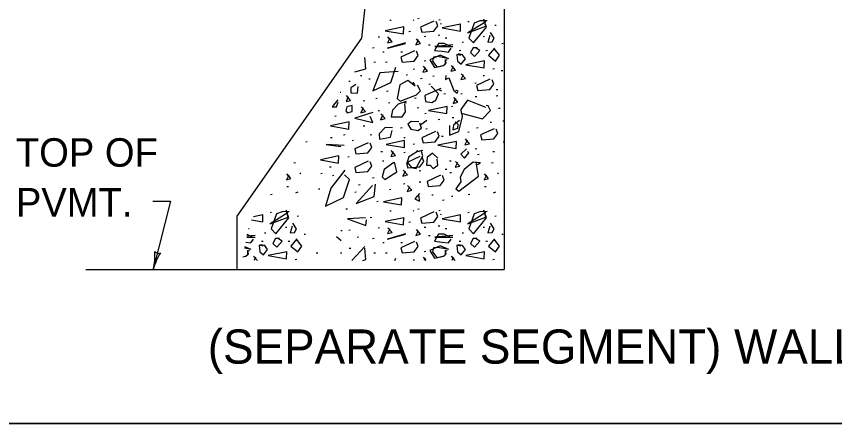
# Model space of a CAD drawing. Extents: x 1007 to 1035.5, y 1000.5 to 1021.5.
# Drawn here: x 1021.36 to 1027.1, y 1000.5 to 1003.36 of the extents above; entities that cross this region are included whole.
import ezdxf

# ---------------------------------------------------------------- set-up
doc = ezdxf.new("R2010")
doc.units = 0
for name, color, linetype in [('1', 7, 'Continuous'), ('10', 7, 'Continuous'), ('11', 7, 'Continuous')]:
    doc.layers.add(name, color=color, linetype=linetype)

msp = doc.modelspace()

# ---------------------------------------------------------------- linework, layer by layer
at = {"layer": '1'}
for p, q in [((1024.7792, 1005.5986), (1024.7792, 1001.5829)), ((1024.0147, 1005.4433), (1023.7793, 1003.2079)), ((1023.7793, 1003.2079), (1022.9043, 1001.9579)), ((1022.3154, 1002.0636), (1022.4404, 1002.0636)), ((1022.4404, 1002.0636), (1022.3184, 1001.5829)), ((1022.9043, 1001.9579), (1022.9043, 1001.5829)), ((1021.8462, 1001.5829), (1022.9043, 1001.5829)), ((1022.9043, 1001.5829), (1024.7792, 1001.5829))]:
    msp.add_line(p, q, dxfattribs=at)
for points in [[(1023.988, 1003.3326), (1023.9773, 1003.3313)], [(1024.1471, 1003.3363), (1024.1418, 1003.3323)], [(1024.1843, 1003.3457), (1024.1737, 1003.3443)], [(1024.3316, 1003.3358), (1024.3209, 1003.3345)], [(1024.6512, 1003.3217), (1024.5258, 1003.2443), (1024.6512, 1003.291), (1024.6365, 1003.3403)], [(1024.6592, 1003.3297), (1024.6098, 1003.3283), (1024.5685, 1003.3123), (1024.5312, 1003.2083), (1024.5645, 1003.1737), (1024.6552, 1003.2857), (1024.6392, 1003.331)], [(1024.0748, 1003.2864), (1023.9455, 1003.2598), (1024.0735, 1003.2371), (1024.0748, 1003.2878)], [(1024.2871, 1003.3277), (1024.1924, 1003.2836), (1024.2018, 1003.2489), (1024.2858, 1003.2556), (1024.3138, 1003.2943), (1024.3018, 1003.325)], [(1024.3391, 1003.3057), (1024.3338, 1003.3083)], [(1024.4741, 1003.3061), (1024.3447, 1003.2794), (1024.4728, 1003.2568), (1024.4741, 1003.3074)], [(1024.5345, 1003.3228), (1024.5238, 1003.3214)], [(1024.7243, 1003.2966), (1024.7137, 1003.2953)], [(1023.9062, 1003.2148), (1023.8955, 1003.2134)], [(1023.9774, 1003.2082), (1023.9614, 1003.1748), (1023.9934, 1003.1828), (1023.9641, 1003.2162)], [(1024.1222, 1003.2541), (1024.1115, 1003.2528)], [(1024.2302, 1003.2181), (1024.2195, 1003.2168)], [(1024.3283, 1003.2279), (1024.3177, 1003.2266)], [(1024.6425, 1003.2181), (1024.6318, 1003.2168)], [(1024.6792, 1003.2257), (1024.6645, 1003.1803), (1024.6965, 1003.1817), (1024.7085, 1003.2083), (1024.6832, 1003.2483)], [(1024.0871, 1003.1737), (1023.9618, 1003.1363), (1024.0871, 1003.171)], [(1024.177, 1003.1951), (1024.161, 1003.1618), (1024.193, 1003.1698), (1024.1637, 1003.2031)], [(1024.2597, 1003.1592), (1024.2489, 1003.1578)], [(1024.4058, 1003.1483), (1024.3592, 1003.1697), (1024.3191, 1003.1697), (1024.2911, 1003.1217), (1024.3444, 1003.115), (1024.3885, 1003.1097), (1024.4072, 1003.1363)], [(1024.4205, 1003.1603), (1024.2938, 1003.1497), (1024.4192, 1003.1497)], [(1024.3774, 1003.2083), (1024.3668, 1003.2069)], [(1024.4953, 1003.1788), (1024.4846, 1003.1774)], [(1024.7734, 1003.169), (1024.7628, 1003.1677)], [(1023.8669, 1003.1395), (1023.8563, 1003.1382)], [(1023.9389, 1003.1101), (1023.9283, 1003.1088)], [(1024.1497, 1003.1182), (1024.055, 1003.0742), (1024.0643, 1003.0395), (1024.1483, 1003.0462), (1024.1763, 1003.0848), (1024.1643, 1003.1155)], [(1024.0666, 1003.1101), (1024.0559, 1003.1088)], [(1024.4756, 1003.1199), (1024.4649, 1003.1186)], [(1024.5912, 1003.139), (1024.5618, 1003.1403), (1024.5432, 1003.1057), (1024.5725, 1003.079), (1024.6098, 1003.1217), (1024.5832, 1003.1377)], [(1024.6622, 1003.1199), (1024.6515, 1003.1186)], [(1024.7125, 1003.1377), (1024.6698, 1003.087), (1024.7192, 1003.047), (1024.7458, 1003.087), (1024.7165, 1003.1257), (1024.7018, 1003.1257)], [(1023.8097, 1002.9923), (1023.8031, 1003.0723), (1023.803, 1003.0723)], [(1024.2302, 1003.0479), (1024.2195, 1003.0466)], [(1024.3912, 1003.063), (1024.3311, 1003.0883), (1024.2591, 1003.0563), (1024.2911, 1003.0017), (1024.3552, 1003.015), (1024.3738, 1003.0337), (1024.3685, 1003.0577)], [(1024.3832, 1003.0643), (1024.3124, 1003.0777), (1024.2844, 1003.0737), (1024.2764, 1003.047), (1024.3084, 1003.007), (1024.3525, 1003.015), (1024.3685, 1003.0243), (1024.3685, 1003.0577)], [(1024.3752, 1003.0577), (1024.3805, 1003.0537)], [(1024.4765, 1003.0857), (1024.4472, 1003.0937), (1024.4525, 1003.0457), (1024.4778, 1003.0257), (1024.5072, 1003.063), (1024.4872, 1003.091), (1024.4578, 1003.0963)], [(1024.6409, 1003.0475), (1024.5116, 1003.0208), (1024.6396, 1002.9982), (1024.6409, 1003.0488)], [(1023.7318, 1002.9704), (1023.8097, 1002.9923)], [(1024.0351, 1002.9737), (1023.9083, 1002.9629), (1023.8577, 1002.8376), (1023.9844, 1002.8963), (1024.0191, 1003.003)], [(1023.8768, 1003.0381), (1023.8661, 1003.0368)], [(1023.9586, 1003.0381), (1023.9479, 1003.0368)], [(1024.1517, 1002.989), (1024.141, 1002.9877)], [(1024.2261, 1003.002), (1024.2101, 1002.9687), (1024.2421, 1002.9767), (1024.2128, 1003.01)], [(1024.4224, 1003.0085), (1024.4064, 1002.9752), (1024.4384, 1002.9832), (1024.4091, 1003.0165)], [(1024.7113, 1002.9923), (1024.7006, 1002.9909)], [(1023.7818, 1002.9432), (1023.7712, 1002.9418)], [(1024.1026, 1002.9498), (1024.0918, 1002.9484)], [(1024.2891, 1002.9399), (1024.2784, 1002.9386)], [(1024.3698, 1002.9443), (1024.3685, 1002.9163), (1024.3925, 1002.9283), (1024.4258, 1002.8389), (1024.4498, 1002.8216), (1024.4565, 1002.8349), (1024.4405, 1002.8429)], [(1024.4912, 1002.9496), (1024.4752, 1002.9163), (1024.5072, 1002.9243), (1024.4778, 1002.9576)], [(1024.6425, 1002.9432), (1024.6318, 1002.9418)], [(1024.7702, 1002.9792), (1024.7594, 1002.9778)], [(1023.7001, 1002.9039), (1023.6893, 1002.9026)], [(1023.7403, 1002.8816), (1023.7043, 1002.8589), (1023.703, 1002.8243), (1023.7497, 1002.8216), (1023.7563, 1002.8669)], [(1023.8408, 1002.9203), (1023.8301, 1002.9189)], [(1024.1551, 1002.8696), (1024.1044, 1002.9096), (1024.0484, 1002.8803), (1024.0298, 1002.7843), (1024.0511, 1002.7656), (1024.1658, 1002.8096), (1024.1938, 1002.8376), (1024.1724, 1002.8776)], [(1024.1378, 1002.8976), (1024.1498, 1002.8803)], [(1024.204, 1002.9235), (1024.1933, 1002.9222)], [(1024.2629, 1002.8843), (1024.2523, 1002.8829)], [(1024.5836, 1002.8908), (1024.5729, 1002.8895)], [(1024.6798, 1002.9186), (1024.5851, 1002.8746), (1024.5944, 1002.8399), (1024.6784, 1002.8466), (1024.7064, 1002.8853), (1024.6944, 1002.9159)], [(1023.6346, 1002.8253), (1023.6302, 1002.8248)], [(1023.9651, 1002.8352), (1023.9544, 1002.8338)], [(1024.3351, 1002.8536), (1024.2231, 1002.8056), (1024.2284, 1002.7616), (1024.2724, 1002.7549), (1024.2991, 1002.7709), (1024.3178, 1002.8176), (1024.2684, 1002.8696)], [(1024.3244, 1002.8443), (1024.3404, 1002.8376)], [(1024.3676, 1002.8156), (1024.3569, 1002.8143)], [(1024.4854, 1002.8156), (1024.4748, 1002.8143)], [(1024.7342, 1002.845), (1024.7234, 1002.8437)], [(1023.6137, 1002.7749), (1023.5723, 1002.7243)], [(1023.6043, 1002.7243), (1023.6163, 1002.7576)], [(1023.6862, 1002.7958), (1023.6702, 1002.7625), (1023.7022, 1002.7705), (1023.6728, 1002.8038)], [(1023.8015, 1002.7665), (1023.7908, 1002.7652)], [(1023.8898, 1002.7828), (1023.8792, 1002.7815)], [(1024.0924, 1002.7629), (1024.0351, 1002.7429), (1023.9964, 1002.7016), (1023.9871, 1002.6549), (1024.0644, 1002.6549), (1024.0884, 1002.6896), (1024.0818, 1002.7483)], [(1024.1614, 1002.7861), (1024.1508, 1002.7848)], [(1024.4388, 1002.7828), (1024.4228, 1002.7494), (1024.4548, 1002.7574), (1024.4254, 1002.7908)], [(1024.6498, 1002.7203), (1024.5218, 1002.7709), (1024.4752, 1002.7069), (1024.4778, 1002.6816), (1024.6272, 1002.6403), (1024.6845, 1002.6989), (1024.6672, 1002.7323), (1024.6538, 1002.7349)], [(1024.5868, 1002.7959), (1024.5762, 1002.7946)], [(1024.7342, 1002.8025), (1024.7234, 1002.8012)], [(1023.5723, 1002.7243), (1023.6043, 1002.7243)], [(1023.7137, 1002.7349), (1023.675, 1002.7256), (1023.6683, 1002.6976), (1023.679, 1002.6829), (1023.7137, 1002.6923), (1023.7123, 1002.7323)], [(1023.7908, 1002.7173), (1023.7748, 1002.6839), (1023.8068, 1002.6919), (1023.7775, 1002.7253)], [(1023.9782, 1002.7533), (1023.9675, 1002.752)], [(1024.0951, 1002.7509), (1024.0831, 1002.7549)], [(1024.1811, 1002.7174), (1024.1704, 1002.7161)], [(1024.3792, 1002.7268), (1024.2498, 1002.7002), (1024.3778, 1002.6775), (1024.3792, 1002.7282)], [(1024.42, 1002.7272), (1024.4093, 1002.7258)], [(1024.7505, 1002.7141), (1024.7398, 1002.7128)], [(1023.6018, 1002.6585), (1023.5912, 1002.6572)], [(1023.859, 1002.6843), (1023.731, 1002.6456), (1023.859, 1002.6163), (1023.839, 1002.6563)], [(1023.9062, 1002.6978), (1023.8955, 1002.6964)], [(1023.9283, 1002.6682), (1023.9123, 1002.6348), (1023.9443, 1002.6428), (1023.915, 1002.6762)], [(1024.2334, 1002.6781), (1024.2228, 1002.6768)], [(1024.3952, 1002.5936), (1024.3952, 1002.5268), (1024.4618, 1002.5522), (1024.4872, 1002.6563), (1024.4845, 1002.6736)], [(1024.4265, 1002.6487), (1024.4158, 1002.6473)], [(1023.6919, 1002.6188), (1023.5626, 1002.5922), (1023.6906, 1002.5695), (1023.6919, 1002.6202)], [(1023.8015, 1002.5898), (1023.7908, 1002.5884)], [(1024.1818, 1002.6203), (1024.1284, 1002.6216), (1024.1031, 1002.6029), (1024.1258, 1002.5683), (1024.1738, 1002.5588), (1024.2004, 1002.5763), (1024.1871, 1002.6096)], [(1024.1951, 1002.6016), (1024.2364, 1002.6309)], [(1024.3283, 1002.6356), (1024.3177, 1002.6343)], [(1024.4672, 1002.6283), (1024.4245, 1002.5976), (1024.4205, 1002.5643), (1024.4538, 1002.5749), (1024.4578, 1002.6003), (1024.4352, 1002.6203)], [(1024.6916, 1002.6159), (1024.6809, 1002.6146)], [(1024.7792, 1002.6256), (1024.7693, 1002.6244)], [(1023.6641, 1002.5276), (1023.6533, 1002.5263)], [(1023.8506, 1002.5276), (1023.8399, 1002.5263)], [(1023.9964, 1002.5776), (1023.9443, 1002.5789), (1023.9017, 1002.5362), (1023.9057, 1002.4988), (1023.9831, 1002.5122), (1023.9938, 1002.5588)], [(1024.0633, 1002.5767), (1024.0526, 1002.5753)], [(1024.2969, 1002.5521), (1024.2023, 1002.5081), (1024.2116, 1002.4734), (1024.2956, 1002.4801), (1024.3236, 1002.5188), (1024.3116, 1002.5494)], [(1024.24, 1002.5701), (1024.2293, 1002.5688)], [(1024.5345, 1002.5473), (1024.5238, 1002.5459)], [(1024.5967, 1002.5767), (1024.586, 1002.5753)], [(1024.7093, 1002.5717), (1024.6146, 1002.5277), (1024.6239, 1002.493), (1024.7079, 1002.4997), (1024.7359, 1002.5383), (1024.7239, 1002.569)], [(1023.3967, 1002.4785), (1023.3876, 1002.4774)], [(1023.5724, 1002.5079), (1023.5618, 1002.5066)], [(1023.7229, 1002.4883), (1023.7123, 1002.487)], [(1023.8257, 1002.4735), (1023.731, 1002.4295), (1023.7403, 1002.3948), (1023.8243, 1002.4015), (1023.8523, 1002.4402), (1023.8403, 1002.4708)], [(1024.0813, 1002.4879), (1023.952, 1002.4613), (1024.08, 1002.4386), (1024.0813, 1002.4893)], [(1024.0862, 1002.5079), (1024.0755, 1002.5066)], [(1024.4446, 1002.4814), (1024.3153, 1002.4548), (1024.4433, 1002.4321), (1024.4446, 1002.4828)], [(1024.3513, 1002.5178), (1024.3406, 1002.5164)], [(1024.5206, 1002.4915), (1024.5046, 1002.4582), (1024.5366, 1002.4662), (1024.5073, 1002.4995)], [(1024.7792, 1002.4779), (1024.7725, 1002.4772)], [(1023.6563, 1002.4535), (1023.5309, 1002.4615), (1023.635, 1002.4468)], [(1024.0003, 1002.4097), (1023.9843, 1002.3763), (1024.0163, 1002.3843), (1023.9869, 1002.4177)], [(1024.2084, 1002.4175), (1024.1711, 1002.4108), (1024.1111, 1002.3735), (1024.0991, 1002.3375), (1024.1298, 1002.3002), (1024.1618, 1002.2922), (1024.1684, 1002.3082), (1024.2098, 1002.3802), (1024.1991, 1002.4122)], [(1024.1517, 1002.4622), (1024.141, 1002.4608)], [(1024.1658, 1002.4188), (1024.1844, 1002.4108)], [(1024.5152, 1002.4295), (1024.4752, 1002.3935), (1024.5018, 1002.3655), (1024.5312, 1002.4015), (1024.5232, 1002.4122)], [(1024.5868, 1002.4294), (1024.5762, 1002.4281)], [(1023.62, 1002.38), (1023.4906, 1002.3533), (1023.6187, 1002.3306), (1023.62, 1002.3813)], [(1023.6935, 1002.3738), (1023.6828, 1002.3724)], [(1023.9258, 1002.4098), (1023.9152, 1002.4084)], [(1024.0862, 1002.4033), (1024.0755, 1002.4019)], [(1024.1889, 1002.3753), (1024.0943, 1002.3313), (1024.1036, 1002.2967), (1024.1876, 1002.3033), (1024.2156, 1002.342), (1024.2036, 1002.3727)], [(1024.3138, 1002.3642), (1024.2764, 1002.3988), (1024.2391, 1002.3695), (1024.2338, 1002.3148), (1024.2604, 1002.3162), (1024.2804, 1002.2922), (1024.3138, 1002.3148), (1024.3098, 1002.3575)], [(1024.6033, 1002.3902), (1024.5926, 1002.3888)], [(1024.7113, 1002.4098), (1024.7006, 1002.4084)], [(1023.3148, 1002.3313), (1023.3042, 1002.3299)], [(1023.5658, 1002.3018), (1023.5552, 1002.3004)], [(1023.8257, 1002.3427), (1023.731, 1002.2986), (1023.7403, 1002.2639), (1023.8243, 1002.2706), (1023.8523, 1002.3093), (1023.8403, 1002.34)], [(1024.0058, 1002.3335), (1023.939, 1002.2842), (1023.923, 1002.2335), (1023.9417, 1002.2148), (1024.0258, 1002.2682), (1024.0111, 1002.3375)], [(1023.9357, 1002.3443), (1023.925, 1002.343)], [(1024.4069, 1002.3443), (1024.3963, 1002.343)], [(1024.4519, 1002.3344), (1024.4359, 1002.3011), (1024.4679, 1002.3091), (1024.4386, 1002.3424)], [(1024.6125, 1002.3322), (1024.5618, 1002.3362), (1024.4992, 1002.2855), (1024.4712, 1002.2308), (1024.4752, 1002.1975), (1024.4405, 1002.1494), (1024.4618, 1002.1334), (1024.5992, 1002.2375), (1024.5845, 1002.3228), (1024.5832, 1002.3375)], [(1024.5925, 1002.3202), (1024.6112, 1002.3308)], [(1024.7014, 1002.3313), (1024.6908, 1002.3299)], [(1023.2682, 1002.2461), (1023.2522, 1002.2128), (1023.2842, 1002.2208), (1023.2548, 1002.2541)], [(1023.3526, 1002.2548), (1023.3459, 1002.2602)], [(1023.5037, 1002.256), (1023.493, 1002.2547)], [(1023.6617, 1002.2802), (1023.563, 1002.1534), (1023.5256, 1002.0268), (1023.6523, 1002.0881), (1023.695, 1002.2148), (1023.659, 1002.2482)], [(1023.5855, 1002.2429), (1023.5748, 1002.2416)], [(1024.0853, 1002.2723), (1024.0693, 1002.2389), (1024.1014, 1002.2469), (1024.072, 1002.2803)], [(1024.1942, 1002.2756), (1024.1835, 1002.2743)], [(1024.3329, 1002.2445), (1024.2383, 1002.2004), (1024.2476, 1002.1658), (1024.3316, 1002.1724), (1024.3596, 1002.2111), (1024.3476, 1002.2418)], [(1024.3774, 1002.2854), (1024.3668, 1002.2841)], [(1024.4102, 1002.2625), (1024.3995, 1002.2612)], [(1024.6548, 1002.2461), (1024.6388, 1002.2128), (1024.6708, 1002.2208), (1024.6414, 1002.2541)], [(1024.7392, 1002.2548), (1024.7325, 1002.2602)], [(1023.8563, 1002.1735), (1023.7417, 1002.0454), (1023.8683, 1002.0961), (1023.8777, 1002.1828)], [(1023.8669, 1002.2265), (1023.8563, 1002.2252)], [(1024.0829, 1002.184), (1024.0723, 1002.1827)], [(1024.1942, 1002.1971), (1024.1835, 1002.1958)], [(1023.2658, 1002.1643), (1023.2551, 1002.163)], [(1023.3313, 1002.1254), (1023.3153, 1002.1188)], [(1023.4873, 1002.148), (1023.4767, 1002.1467)], [(1023.7426, 1002.1251), (1023.7319, 1002.1238)], [(1023.7688, 1002.1774), (1023.7581, 1002.1761)], [(1023.9848, 1002.1447), (1023.9741, 1002.1433)], [(1024.1148, 1002.1643), (1024.0988, 1002.1309), (1024.1308, 1002.1389), (1024.1015, 1002.1723)], [(1024.6523, 1002.1643), (1024.6417, 1002.163)], [(1024.7178, 1002.1254), (1024.7018, 1002.1188)], [(1023.1512, 1002.1087), (1023.1405, 1002.1073)], [(1024.0618, 1002.0854), (1023.9323, 1002.0588), (1024.0604, 1002.0361), (1024.0618, 1002.0868)], [(1024.1858, 1002.1161), (1024.1538, 1002.0788), (1024.1858, 1002.0628), (1024.1844, 1002.1001)], [(1024.2825, 1002.1054), (1024.2718, 1002.1041)], [(1024.3578, 1002.0694), (1024.3471, 1002.0681)], [(1024.42, 1002.0956), (1024.4093, 1002.0943)], [(1024.5378, 1002.1087), (1024.5271, 1002.1073)], [(1023.8964, 1002.0596), (1023.8858, 1002.0583)], [(1023.0875, 1001.9663), (1023.0212, 1001.9527)], [(1023.0862, 1001.917), (1023.0875, 1001.9677)], [(1023.1479, 1001.983), (1023.1373, 1001.9817)], [(1023.2646, 1001.9819), (1023.1393, 1001.9046), (1023.2646, 1001.9513), (1023.2499, 1002.0006)], [(1023.2726, 1001.9899), (1023.2233, 1001.9886), (1023.1819, 1001.9726), (1023.1446, 1001.8686), (1023.1779, 1001.8339), (1023.2686, 1001.9459), (1023.2526, 1001.9913)], [(1023.3378, 1001.9568), (1023.3271, 1001.9555)], [(1023.6804, 1002.0073), (1023.6698, 1002.0059)], [(1023.988, 1001.9928), (1023.9773, 1001.9915)], [(1024.1471, 1001.9966), (1024.1418, 1001.9926)], [(1024.1843, 1002.0059), (1024.1737, 1002.0046)], [(1024.2871, 1001.9879), (1024.1924, 1001.9438), (1024.2018, 1001.9092), (1024.2858, 1001.9158), (1024.3138, 1001.9545), (1024.3018, 1001.9853)], [(1024.3316, 1001.9961), (1024.3209, 1001.9948)], [(1024.3391, 1001.9659), (1024.3338, 1001.9686)], [(1024.4741, 1001.9663), (1024.3447, 1001.9397), (1024.4728, 1001.917), (1024.4741, 1001.9677)], [(1024.5345, 1001.983), (1024.5238, 1001.9817)], [(1024.6512, 1001.9819), (1024.5258, 1001.9046), (1024.6512, 1001.9513), (1024.6365, 1002.0006)], [(1024.6592, 1001.9899), (1024.6098, 1001.9886), (1024.5685, 1001.9726), (1024.5312, 1001.8686), (1024.5645, 1001.8339), (1024.6552, 1001.9459), (1024.6392, 1001.9913)], [(1024.7243, 1001.9568), (1024.7137, 1001.9555)], [(1023.0062, 1001.9312), (1023.0862, 1001.917)], [(1023.2926, 1001.8859), (1023.2779, 1001.8406), (1023.3099, 1001.8419), (1023.3219, 1001.8686), (1023.2966, 1001.9086)], [(1023.807, 1001.9446), (1023.6817, 1001.9393), (1023.8083, 1001.8913), (1023.8137, 1001.9326)], [(1023.8506, 1001.947), (1023.8399, 1001.9457)], [(1024.0748, 1001.9467), (1023.9455, 1001.92), (1024.0735, 1001.8973), (1024.0748, 1001.948)], [(1024.1222, 1001.9143), (1024.1115, 1001.913)], [(1024.6792, 1001.8859), (1024.6645, 1001.8406), (1024.6965, 1001.8419), (1024.7085, 1001.8686), (1024.6832, 1001.9086)], [(1022.9908, 1001.8685), (1022.9856, 1001.8679)], [(1023.1087, 1001.839), (1023.098, 1001.8377)], [(1023.2559, 1001.8783), (1023.2453, 1001.877)], [(1023.6444, 1001.8554), (1023.6338, 1001.8541)], [(1023.7001, 1001.8587), (1023.6893, 1001.8573)], [(1023.9062, 1001.875), (1023.8955, 1001.8737)], [(1023.9774, 1001.8684), (1023.9614, 1001.8351), (1023.9934, 1001.8431), (1023.9641, 1001.8764)], [(1024.177, 1001.8553), (1024.161, 1001.822), (1024.193, 1001.83), (1024.1637, 1001.8633)], [(1024.2302, 1001.8783), (1024.2195, 1001.877)], [(1024.3283, 1001.8882), (1024.3177, 1001.8868)], [(1024.3774, 1001.8685), (1024.3668, 1001.8672)], [(1024.4953, 1001.839), (1024.4846, 1001.8377)], [(1024.6425, 1001.8783), (1024.6318, 1001.877)], [(1022.974, 1001.8099), (1023.0326, 1001.8099)], [(1023.0339, 1001.8206), (1022.9751, 1001.8157)], [(1023.0193, 1001.8086), (1022.9775, 1001.8278)], [(1023.0019, 1001.7699), (1023.0206, 1001.7966)], [(1023.089, 1001.7802), (1023.0783, 1001.7788)], [(1023.2046, 1001.7993), (1023.1753, 1001.8006), (1023.1566, 1001.7659), (1023.1859, 1001.7393), (1023.2233, 1001.7819), (1023.1966, 1001.7979)], [(1023.2756, 1001.7802), (1023.2649, 1001.7788)], [(1023.3259, 1001.7979), (1023.2833, 1001.7473), (1023.3326, 1001.7073), (1023.3593, 1001.7473), (1023.3299, 1001.7859), (1023.3153, 1001.7859)], [(1023.3868, 1001.8293), (1023.3762, 1001.8279)], [(1023.6363, 1001.7846), (1023.603, 1001.8126)], [(1023.7589, 1001.8096), (1023.7483, 1001.8083)], [(1023.8669, 1001.7998), (1023.8563, 1001.7984)], [(1024.0871, 1001.8339), (1023.9618, 1001.7966), (1024.0871, 1001.8313)], [(1024.2597, 1001.8194), (1024.2489, 1001.8181)], [(1024.4058, 1001.8086), (1024.3592, 1001.8299), (1024.3191, 1001.8299), (1024.2911, 1001.7819), (1024.3444, 1001.7753), (1024.3885, 1001.7699), (1024.4072, 1001.7966)], [(1024.4205, 1001.8206), (1024.2938, 1001.8099), (1024.4192, 1001.8099)], [(1024.4756, 1001.7802), (1024.4649, 1001.7788)], [(1024.5912, 1001.7993), (1024.5618, 1001.8006), (1024.5432, 1001.7659), (1024.5725, 1001.7393), (1024.6098, 1001.7819), (1024.5832, 1001.7979)], [(1024.6622, 1001.7802), (1024.6515, 1001.7788)], [(1024.7125, 1001.7979), (1024.6698, 1001.7473), (1024.7192, 1001.7073), (1024.7458, 1001.7473), (1024.7165, 1001.7859), (1024.7018, 1001.7859)], [(1024.7734, 1001.8293), (1024.7628, 1001.8279)], [(1022.9966, 1001.7246), (1022.9583, 1001.7318)], [(1023.0046, 1001.7233), (1022.9604, 1001.7419)], [(1022.9668, 1001.7742), (1023.0019, 1001.7699)], [(1023.0899, 1001.7459), (1023.0606, 1001.7539), (1023.0659, 1001.7059), (1023.0913, 1001.6859), (1023.1206, 1001.7233), (1023.1006, 1001.7513), (1023.0713, 1001.7566)], [(1023.7033, 1001.7311), (1023.6927, 1001.7298)], [(1023.8017, 1001.7433), (1023.7104, 1001.6468)], [(1023.8097, 1001.6526), (1023.803, 1001.7326)], [(1023.9389, 1001.7703), (1023.9283, 1001.769)], [(1024.1497, 1001.7784), (1024.055, 1001.7344), (1024.0643, 1001.6998), (1024.1483, 1001.7064), (1024.1763, 1001.7451), (1024.1643, 1001.7758)], [(1024.0666, 1001.7703), (1024.0559, 1001.769)], [(1024.3912, 1001.7233), (1024.3311, 1001.7486), (1024.2591, 1001.7166), (1024.2911, 1001.6619), (1024.3552, 1001.6753), (1024.3738, 1001.6939), (1024.3685, 1001.7179)], [(1024.3832, 1001.7246), (1024.3124, 1001.7379), (1024.2844, 1001.7339), (1024.2764, 1001.7073), (1024.3084, 1001.6673), (1024.3525, 1001.6753), (1024.3685, 1001.6846), (1024.3685, 1001.7179)], [(1024.4765, 1001.7459), (1024.4472, 1001.7539), (1024.4525, 1001.7059), (1024.4778, 1001.6859), (1024.5072, 1001.7233), (1024.4872, 1001.7513), (1024.4578, 1001.7566)], [(1022.9461, 1001.6706), (1022.9686, 1001.6753)], [(1022.9463, 1001.6718), (1022.9659, 1001.6753)], [(1022.9659, 1001.6753), (1022.9819, 1001.6846)], [(1022.9686, 1001.6753), (1022.9873, 1001.6939)], [(1022.9873, 1001.6939), (1022.9819, 1001.7179)], [(1022.9819, 1001.6846), (1022.9819, 1001.7179)], [(1022.9886, 1001.7179), (1022.9939, 1001.7139)], [(1023.0488, 1001.6468), (1023.0225, 1001.6768)], [(1023.0358, 1001.6688), (1023.0253, 1001.6468)], [(1023.2543, 1001.7078), (1023.125, 1001.6811), (1023.253, 1001.6584), (1023.2543, 1001.7091)], [(1023.4719, 1001.6983), (1023.4613, 1001.697)], [(1023.6412, 1001.6983), (1023.6305, 1001.697)], [(1023.8768, 1001.6983), (1023.8661, 1001.697)], [(1023.9586, 1001.6983), (1023.9479, 1001.697)], [(1024.2333, 1001.6468), (1024.2128, 1001.6703)], [(1024.2302, 1001.7082), (1024.2195, 1001.7068)], [(1024.3752, 1001.7179), (1024.3805, 1001.7139)], [(1024.4353, 1001.6468), (1024.4091, 1001.6768)], [(1024.4224, 1001.6688), (1024.4118, 1001.6468)], [(1024.6409, 1001.7078), (1024.5116, 1001.6811), (1024.6396, 1001.6584), (1024.6409, 1001.7091)], [(1023.3247, 1001.6525), (1023.314, 1001.6512)], [(1023.7893, 1001.6468), (1023.8097, 1001.6526)], [(1024.0138, 1001.6468), (1024.0191, 1001.6633)], [(1024.1517, 1001.6493), (1024.141, 1001.6479)], [(1024.2261, 1001.6623), (1024.2187, 1001.6468)], [(1024.7113, 1001.6525), (1024.7006, 1001.6512)]]:
    msp.add_lwpolyline(points, dxfattribs=at)
for centre, radius, start, end in [((1021.9395, 1001.6791), 0.3909, 345.75826, 4.42704), ((1022.6973, 1001.4867), 0.3909, 147.10542, 165.75215), ((1022.355, 1001.727), 0.0313, 214.53286, 296.64955), ((1021.9395, 1001.6791), 0.3909, 345.74604, 345.75826)]:
    msp.add_arc(centre, radius, start, end, dxfattribs=at)
at = {"layer": '10'}
msp.add_line((1035.5, 1000.5), (1007, 1000.5), dxfattribs=at)
at = {"layer": '11'}
msp.add_lwpolyline([(1007, 1000.5), (1035.5, 1000.5), (1035.5, 1021.5), (1007, 1021.5)], close=True, dxfattribs=at)

# ---------------------------------------------------------------- texts
at = {"layer": '1'}
for s, height, p in [('TOP OF', 0.2, (1021.3549, 1002.3048)), ('PVMT.', 0.2, (1021.3549, 1001.9548)), ('(SEPARATE SEGMENT) WALL SECTION', 0.24, (1022.7009, 1000.9215))]:
    msp.add_text(s, height=height, dxfattribs=at).set_placement(p)

doc.saveas('drawing.dxf')
